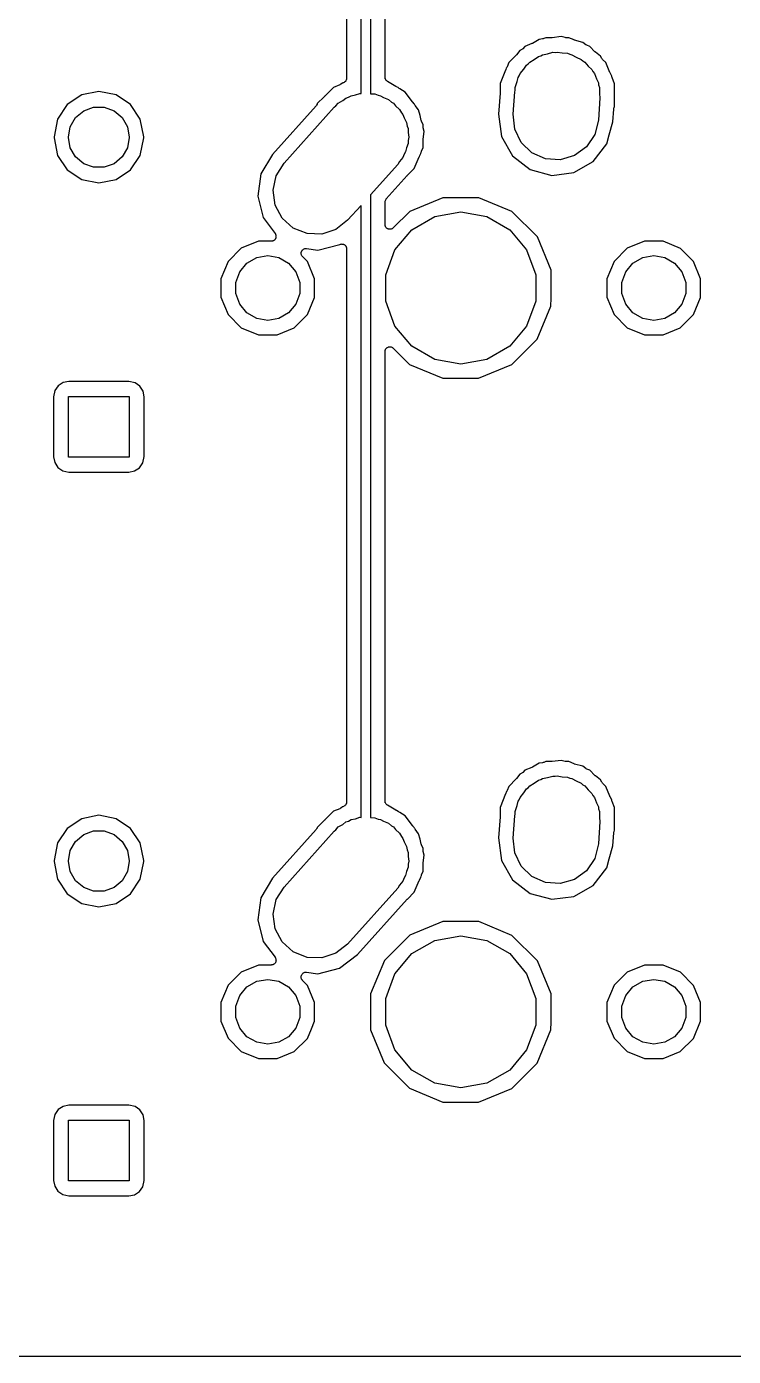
# Model space of a CAD drawing. Extents: x 29 to 257, y -104 to -29.
# Drawn here: x 160.02 to 178.62, y -104.32 to -69.32 of the extents above; entities that cross this region are included whole.
import ezdxf

# ---------------------------------------------------------------- set-up
doc = ezdxf.new("R2010")
doc.units = 0
doc.header["$MEASUREMENT"] = 0
doc.layers.add('BLACK', color=7, linetype='CONTINUOUS')

msp = doc.modelspace()

# ---------------------------------------------------------------- linework, layer by layer
at = {"layer": 'Black'}
for p, q in [((169.075, -54.6952), (169.075, -71.0895)), ((168.825, -71.0812), (168.825, -54.9739)), ((168.444, -56.1166), (168.444, -70.6794)), ((169.456, -70.655), (169.456, -60.0012)), ((173.603, -69.6457), (173.514, -69.657)), ((173.619, -69.6407), (173.603, -69.6457)), ((173.635, -69.6371), (173.619, -69.6407)), ((173.692, -69.6137), (173.635, -69.6371)), ((173.843, -69.6139), (173.692, -69.6137)), ((173.851, -69.6125), (173.843, -69.6139)), ((173.859, -69.6128), (173.851, -69.6125)), ((174.096, -69.5825), (173.859, -69.6128)), ((174.197, -69.6098), (174.096, -69.5825)), ((174.213, -69.6113), (174.197, -69.6098)), ((174.23, -69.6142), (174.213, -69.6113)), ((174.291, -69.6143), (174.23, -69.6142)), ((174.43, -69.6722), (174.291, -69.6143)), ((173.005, -69.9486), (172.92, -70.0585)), ((173.053, -69.9212), (173.005, -69.9486)), ((173.066, -69.9105), (173.053, -69.9212)), ((173.08, -69.9009), (173.066, -69.9105)), ((173.138, -69.8425), (173.08, -69.9009)), ((173.318, -69.7681), (173.138, -69.8425)), ((173.325, -69.7637), (173.318, -69.7681)), ((173.333, -69.7609), (173.325, -69.7637)), ((173.514, -69.657), (173.333, -69.7609)), ((173.731, -70.0364), (173.872, -69.9959)), ((173.872, -69.9959), (173.936, -70.0003)), ((173.936, -70.0003), (173.99, -69.9907)), ((173.99, -69.9907), (174.114, -70.0126)), ((174.438, -69.6739), (174.43, -69.6722)), ((174.446, -69.6774), (174.438, -69.6739)), ((174.662, -69.7362), (174.446, -69.6774)), ((174.739, -69.7955), (174.662, -69.7362)), ((174.754, -69.8033), (174.739, -69.7955)), ((174.768, -69.8123), (174.754, -69.8033)), ((174.844, -69.844), (174.768, -69.8123)), ((174.982, -69.982), (174.844, -69.844)), ((174.989, -69.9867), (174.982, -69.982)), ((174.994, -69.9927), (174.989, -69.9867)), ((175.126, -70.0949), (174.994, -69.9927)), ((172.714, -70.2658), (172.667, -70.3789)), ((172.909, -70.0707), (172.714, -70.2658)), ((172.914, -70.064), (172.909, -70.0707)), ((172.92, -70.0585), (172.914, -70.064)), ((173.11, -70.4391), (173.18, -70.3339)), ((173.18, -70.3339), (173.225, -70.3012)), ((173.225, -70.3012), (173.264, -70.2549)), ((173.264, -70.2549), (173.384, -70.1858)), ((173.384, -70.1858), (173.496, -70.1039)), ((173.496, -70.1039), (173.555, -70.0871)), ((173.555, -70.0871), (173.604, -70.0588)), ((173.604, -70.0588), (173.731, -70.0364)), ((174.114, -70.0126), (174.261, -70.0228)), ((174.261, -70.0228), (174.321, -70.049)), ((174.321, -70.049), (174.376, -70.0588)), ((174.376, -70.0588), (174.488, -70.1234)), ((174.488, -70.1234), (174.619, -70.1813)), ((174.619, -70.1813), (174.664, -70.2247)), ((174.664, -70.2247), (174.716, -70.2549)), ((174.716, -70.2549), (174.805, -70.3607)), ((175.161, -70.1548), (175.126, -70.0949)), ((175.171, -70.1677), (175.161, -70.1548)), ((175.181, -70.1814), (175.171, -70.1677)), ((175.267, -70.268), (175.181, -70.1814)), ((175.373, -70.5233), (175.267, -70.268)), ((168.441, -70.6964), (168.439, -70.7136)), ((168.444, -70.6794), (168.441, -70.6964)), ((169.46, -70.676), (169.456, -70.655)), ((169.463, -70.6971), (169.46, -70.676)), ((169.464, -70.6977), (169.463, -70.6971)), ((169.464, -70.6984), (169.464, -70.6977)), ((169.474, -70.717), (169.464, -70.6984)), ((172.631, -70.4661), (172.484, -70.8191)), ((172.633, -70.4581), (172.631, -70.4661)), ((172.636, -70.4507), (172.633, -70.4581)), ((172.646, -70.4128), (172.636, -70.4507)), ((172.65, -70.4078), (172.646, -70.4128)), ((172.658, -70.393), (172.65, -70.4078)), ((172.667, -70.3789), (172.658, -70.393)), ((172.935, -70.7656), (172.962, -70.658)), ((172.962, -70.658), (172.989, -70.6178)), ((172.989, -70.6178), (173.012, -70.5554)), ((173.012, -70.5554), (173.11, -70.4391)), ((174.805, -70.3607), (174.9, -70.4525)), ((174.9, -70.4525), (174.925, -70.5045)), ((174.925, -70.5045), (174.968, -70.5554)), ((174.968, -70.5554), (175.02, -70.698)), ((175.02, -70.698), (175.071, -70.8035)), ((175.377, -70.5302), (175.373, -70.5233)), ((175.38, -70.5379), (175.377, -70.5302)), ((175.418, -70.604), (175.38, -70.5379)), ((175.421, -70.6282), (175.418, -70.604)), ((175.426, -70.6442), (175.421, -70.6282)), ((175.43, -70.6605), (175.426, -70.6442)), ((175.496, -70.8218), (175.43, -70.6605)), ((161.925, -71.0271), (161.474, -71.1168)), ((162.376, -71.1168), (161.925, -71.0271)), ((168.098, -70.9225), (167.86, -71.1597)), ((168.264, -70.8541), (168.098, -70.9225)), ((168.277, -70.8455), (168.264, -70.8541)), ((168.291, -70.8383), (168.277, -70.8455)), ((168.335, -70.806), (168.291, -70.8383)), ((168.348, -70.8024), (168.335, -70.806)), ((168.364, -70.7953), (168.348, -70.8024)), ((168.38, -70.7894), (168.364, -70.7953)), ((168.384, -70.7862), (168.38, -70.7894)), ((168.389, -70.7842), (168.384, -70.7862)), ((168.401, -70.7721), (168.389, -70.7842)), ((168.414, -70.761), (168.401, -70.7721)), ((168.417, -70.7568), (168.414, -70.761)), ((168.42, -70.7534), (168.417, -70.7568)), ((168.428, -70.7378), (168.42, -70.7534)), ((168.436, -70.7228), (168.428, -70.7378)), ((168.437, -70.718), (168.436, -70.7228)), ((168.439, -70.7136), (168.437, -70.718)), ((169.485, -70.7355), (169.474, -70.717)), ((169.485, -70.736), (169.485, -70.7355)), ((169.486, -70.7366), (169.485, -70.736)), ((169.502, -70.7504), (169.486, -70.7366)), ((169.518, -70.7643), (169.502, -70.7504)), ((169.742, -70.8967), (169.518, -70.7643)), ((169.75, -70.8999), (169.742, -70.8967)), ((169.758, -70.9048), (169.75, -70.8999)), ((169.804, -70.924), (169.758, -70.9048)), ((169.817, -70.9364), (169.804, -70.924)), ((169.83, -70.9456), (169.817, -70.9364)), ((169.842, -70.9559), (169.83, -70.9456)), ((169.988, -71.0428), (169.842, -70.9559)), ((170.18, -71.299), (169.988, -71.0428)), ((172.484, -70.8191), (172.484, -71.0632)), ((172.827, -71.628), (172.868, -71.0372)), ((172.868, -71.0372), (172.878, -70.9976)), ((172.878, -70.9239), (172.935, -70.7656)), ((172.878, -70.9976), (172.878, -70.9239)), ((175.071, -70.8035), (175.077, -70.8546)), ((175.077, -70.8546), (175.102, -70.9239)), ((175.102, -70.9239), (175.102, -71.0924)), ((175.496, -71.4209), (175.496, -70.8218)), ((161.092, -71.3723), (160.836, -71.7546)), ((161.474, -71.1168), (161.092, -71.3723)), ((162.758, -71.3723), (162.376, -71.1168)), ((163.014, -71.7546), (162.758, -71.3723)), ((167.654, -71.3833), (167.643, -71.4015)), ((167.666, -71.3653), (167.654, -71.3833)), ((167.674, -71.3458), (167.666, -71.3653)), ((167.854, -71.1659), (167.674, -71.3458)), ((167.856, -71.163), (167.854, -71.1659)), ((167.859, -71.1608), (167.856, -71.163)), ((167.86, -71.1597), (167.859, -71.1604)), ((167.859, -71.1604), (167.859, -71.1608)), ((168.164, -71.4069), (168.224, -71.3349)), ((168.224, -71.3349), (168.343, -71.2662)), ((168.343, -71.2662), (168.425, -71.2016)), ((168.425, -71.2016), (168.493, -71.1794)), ((168.493, -71.1794), (168.564, -71.1388)), ((168.564, -71.1388), (168.681, -71.1182)), ((168.681, -71.1182), (168.797, -71.0802)), ((168.797, -71.0802), (168.825, -71.0812)), ((169.075, -71.0895), (169.187, -71.0932)), ((169.187, -71.0932), (169.273, -71.1277)), ((169.273, -71.1277), (169.336, -71.1388)), ((169.336, -71.1388), (169.417, -71.1857)), ((169.417, -71.1857), (169.55, -71.2389)), ((169.55, -71.2389), (169.622, -71.3041)), ((169.622, -71.3041), (169.676, -71.3349)), ((169.676, -71.3349), (169.734, -71.4041)), ((170.187, -71.3051), (170.18, -71.299)), ((170.192, -71.3125), (170.187, -71.3051)), ((170.227, -71.348), (170.192, -71.3125)), ((170.234, -71.3642), (170.227, -71.348)), ((170.243, -71.3776), (170.234, -71.3642)), ((170.25, -71.3919), (170.243, -71.3776)), ((170.34, -71.5122), (170.25, -71.3919)), ((172.484, -71.0718), (172.446, -71.6215)), ((172.484, -71.0632), (172.483, -71.0674)), ((172.483, -71.0674), (172.484, -71.0718)), ((175.113, -71.192), (175.072, -71.7828)), ((175.102, -71.0924), (175.113, -71.192)), ((161.173, -71.9546), (161.312, -71.714)), ((161.312, -71.714), (161.525, -71.5354)), ((161.525, -71.5354), (161.786, -71.4403)), ((161.786, -71.4403), (162.064, -71.4403)), ((162.064, -71.4403), (162.325, -71.5354)), ((162.325, -71.5354), (162.538, -71.714)), ((162.538, -71.714), (162.677, -71.9546)), ((167.643, -71.4015), (166.493, -72.683)), ((166.797, -72.9147), (168.118, -71.4427)), ((168.118, -71.4427), (168.164, -71.4069)), ((169.734, -71.4041), (169.841, -71.4999)), ((169.841, -71.4999), (169.887, -71.5863)), ((169.887, -71.5863), (169.928, -71.6354)), ((169.928, -71.6354), (169.96, -71.7234)), ((169.96, -71.7234), (170.025, -71.8445)), ((170.377, -71.6567), (170.34, -71.5122)), ((170.411, -71.7882), (170.377, -71.6567)), ((172.446, -71.6215), (172.522, -72.216)), ((172.869, -72.0165), (172.827, -71.628)), ((175.451, -71.8287), (175.474, -71.4905)), ((175.474, -71.4905), (175.479, -71.4705)), ((175.479, -71.4705), (175.483, -71.4505)), ((175.483, -71.4505), (175.496, -71.4209)), ((160.836, -71.7546), (160.744, -72.2181)), ((161.125, -72.2282), (161.173, -71.9546)), ((162.677, -71.9546), (162.725, -72.2282)), ((163.106, -72.2181), (163.014, -71.7546)), ((170.025, -71.8445), (170.038, -71.9373)), ((170.038, -71.9373), (170.062, -72.0039)), ((170.062, -72.0039), (170.062, -72.1076)), ((170.414, -71.7964), (170.411, -71.7882)), ((170.416, -71.8052), (170.414, -71.7964)), ((170.456, -71.9018), (170.416, -71.8052)), ((170.456, -71.95), (170.456, -71.9018)), ((170.459, -71.9657), (170.456, -71.95)), ((170.457, -72.2783), (170.486, -72.0806)), ((170.46, -71.9816), (170.459, -71.9657)), ((170.486, -72.0806), (170.46, -71.9816)), ((173.04, -72.3675), (172.869, -72.0165)), ((175.072, -71.7828), (174.978, -72.162)), ((175.357, -72.1723), (175.451, -71.8287)), ((160.744, -72.2181), (160.744, -72.2444)), ((160.744, -72.2444), (160.836, -72.7079)), ((161.125, -72.2343), (161.125, -72.2282)), ((161.173, -72.5079), (161.125, -72.2343)), ((162.725, -72.2343), (162.677, -72.5079)), ((162.725, -72.2282), (162.725, -72.2343)), ((163.014, -72.7079), (163.106, -72.2444)), ((163.106, -72.2444), (163.106, -72.2181)), ((170.062, -72.3961), (170.021, -72.5078)), ((170.062, -72.1076), (170.08, -72.2313)), ((170.08, -72.2313), (170.062, -72.3149)), ((170.062, -72.3149), (170.062, -72.3961)), ((170.456, -72.2962), (170.457, -72.2873)), ((170.456, -72.5009), (170.456, -72.2962)), ((170.457, -72.2873), (170.457, -72.2783)), ((172.522, -72.216), (172.814, -72.7251)), ((173.321, -72.6387), (173.04, -72.3675)), ((174.978, -72.162), (174.76, -72.4861)), ((174.935, -72.8714), (175.294, -72.4072)), ((175.294, -72.4072), (175.357, -72.1723)), ((160.836, -72.7079), (161.092, -73.0902)), ((161.312, -72.7485), (161.173, -72.5079)), ((161.525, -72.9271), (161.312, -72.7485)), ((162.538, -72.7485), (162.325, -72.9271)), ((162.677, -72.5079), (162.538, -72.7485)), ((162.758, -73.0902), (163.014, -72.7079)), ((166.493, -72.683), (166.188, -73.1987)), ((169.928, -72.7646), (169.84, -72.87)), ((169.96, -72.6764), (169.928, -72.7646)), ((169.999, -72.6136), (169.96, -72.6764)), ((170.021, -72.5078), (169.999, -72.6136)), ((170.226, -73.0542), (170.355, -72.7441)), ((170.355, -72.7441), (170.36, -72.7365)), ((170.36, -72.7365), (170.363, -72.7281)), ((170.363, -72.7281), (170.402, -72.6613)), ((170.402, -72.6613), (170.407, -72.6286)), ((170.407, -72.6286), (170.412, -72.6134)), ((170.412, -72.6134), (170.415, -72.5979)), ((170.415, -72.5979), (170.456, -72.5009)), ((172.814, -72.7251), (173.278, -73.0838)), ((173.679, -72.7972), (173.321, -72.6387)), ((174.068, -72.8241), (173.679, -72.7972)), ((174.444, -72.7161), (174.068, -72.8241)), ((174.76, -72.4861), (174.444, -72.7161)), ((161.092, -73.0902), (161.474, -73.3457)), ((161.786, -73.0222), (161.525, -72.9271)), ((162.064, -73.0222), (161.786, -73.0222)), ((162.325, -72.9271), (162.064, -73.0222)), ((162.376, -73.3457), (162.758, -73.0902)), ((166.591, -73.2464), (166.797, -72.9147)), ((169.793, -72.9453), (169.075, -73.7452)), ((169.84, -72.87), (169.793, -72.9453)), ((170.046, -73.2341), (170.226, -73.0542)), ((173.278, -73.0838), (173.844, -73.2375)), ((174.426, -73.163), (174.935, -72.8714)), ((161.474, -73.3457), (161.925, -73.4354)), ((161.925, -73.4354), (162.376, -73.3457)), ((166.188, -73.1987), (166.104, -73.7794)), ((166.51, -73.6287), (166.591, -73.2464)), ((169.488, -73.8549), (170.041, -73.2392)), ((170.041, -73.2392), (170.044, -73.237)), ((170.044, -73.237), (170.046, -73.2341)), ((173.844, -73.2375), (174.426, -73.163)), ((166.104, -73.7794), (166.25, -74.3478)), ((166.565, -74.0155), (166.51, -73.6287)), ((169.075, -73.7452), (169.075, -89.659)), ((170.98, -73.8247), (170.106, -74.1855)), ((171.924, -73.8255), (170.98, -73.8247)), ((172.797, -74.1878), (171.924, -73.8255)), ((166.749, -74.3601), (166.565, -74.0155)), ((168.825, -74.0239), (168.472, -74.4173)), ((168.825, -89.659), (168.825, -74.0239)), ((169.456, -73.9355), (169.46, -73.916)), ((169.456, -73.9376), (169.456, -73.9355)), ((169.456, -73.9397), (169.456, -73.9376)), ((169.456, -74.5286), (169.456, -73.9397)), ((169.46, -73.916), (169.464, -73.8963)), ((169.464, -73.8963), (169.465, -73.8944)), ((169.465, -73.8924), (169.476, -73.8754)), ((169.465, -73.8944), (169.465, -73.8924)), ((169.476, -73.8754), (169.486, -73.8581)), ((169.486, -73.8581), (169.487, -73.8567)), ((169.487, -73.8567), (169.488, -73.8549)), ((170.106, -74.1855), (169.673, -74.6185)), ((170.765, -74.3192), (171.45, -74.1985)), ((171.45, -74.1985), (172.135, -74.3192)), ((173.465, -74.8565), (172.797, -74.1878)), ((166.25, -74.3478), (166.563, -74.765)), ((167.04, -74.6211), (166.749, -74.3601)), ((168.472, -74.4173), (168.165, -74.6584)), ((169.459, -74.5449), (169.456, -74.5286)), ((169.46, -74.5614), (169.459, -74.5449)), ((170.163, -74.6667), (170.765, -74.3192)), ((172.135, -74.3192), (172.737, -74.6667)), ((166.563, -74.765), (166.566, -74.7719)), ((166.566, -74.7719), (166.571, -74.7778)), ((166.571, -74.7778), (166.576, -74.7914)), ((166.574, -74.8976), (166.571, -74.9048)), ((166.578, -74.8911), (166.574, -74.8976)), ((166.576, -74.7914), (166.583, -74.8044)), ((166.581, -74.877), (166.578, -74.8911)), ((166.586, -74.8633), (166.581, -74.877)), ((166.583, -74.8044), (166.583, -74.812)), ((166.583, -74.812), (166.586, -74.8192)), ((166.586, -74.8192), (166.586, -74.8337)), ((166.586, -74.8337), (166.588, -74.8482)), ((166.588, -74.8482), (166.586, -74.8557)), ((166.586, -74.8557), (166.586, -74.8633)), ((167.403, -74.7668), (167.04, -74.6211)), ((167.793, -74.7798), (167.403, -74.7668)), ((168.165, -74.6584), (167.793, -74.7798)), ((169.463, -74.5665), (169.46, -74.5614)), ((169.464, -74.572), (169.463, -74.5665)), ((169.472, -74.5864), (169.464, -74.572)), ((169.479, -74.6014), (169.472, -74.5864)), ((169.483, -74.6054), (169.479, -74.6014)), ((169.486, -74.6102), (169.483, -74.6054)), ((169.498, -74.6209), (169.486, -74.6102)), ((169.51, -74.6326), (169.498, -74.6209)), ((169.515, -74.635), (169.51, -74.6326)), ((169.519, -74.6386), (169.515, -74.635)), ((169.535, -74.6442), (169.519, -74.6386)), ((169.55, -74.6513), (169.535, -74.6442)), ((169.556, -74.6517), (169.55, -74.6513)), ((169.561, -74.6537), (169.556, -74.6517)), ((169.577, -74.6537), (169.561, -74.6537)), ((169.594, -74.6551), (169.577, -74.6537)), ((169.599, -74.6537), (169.594, -74.6551)), ((169.605, -74.6537), (169.599, -74.6537)), ((169.621, -74.648), (169.605, -74.6537)), ((169.637, -74.6438), (169.621, -74.648)), ((169.641, -74.6405), (169.637, -74.6438)), ((169.647, -74.6386), (169.641, -74.6405)), ((169.659, -74.628), (169.647, -74.6386)), ((169.673, -74.6185), (169.659, -74.628)), ((169.717, -75.1992), (170.163, -74.6667)), ((172.737, -74.6667), (173.183, -75.1992)), ((173.825, -75.7297), (173.465, -74.8565)), ((165.673, -75.155), (165.326, -75.5013)), ((166.126, -74.9679), (165.673, -75.155)), ((166.461, -74.9682), (166.126, -74.9679)), ((166.468, -74.9668), (166.461, -74.9682)), ((166.476, -74.9673), (166.468, -74.9668)), ((166.49, -74.9631), (166.476, -74.9673)), ((166.504, -74.9606), (166.49, -74.9631)), ((166.511, -74.9567), (166.504, -74.9606)), ((166.518, -74.9545), (166.511, -74.9567)), ((166.53, -74.9458), (166.518, -74.9545)), ((166.543, -74.9385), (166.53, -74.9458)), ((166.547, -74.9327), (166.543, -74.9385)), ((166.554, -74.928), (166.547, -74.9327)), ((166.562, -74.9159), (166.554, -74.928)), ((166.571, -74.9048), (166.562, -74.9159)), ((167.252, -75.25), (167.254, -75.2469)), ((167.254, -75.2434), (167.263, -75.227)), ((167.254, -75.2469), (167.254, -75.2434)), ((167.263, -75.227), (167.271, -75.21)), ((167.271, -75.21), (167.273, -75.2076)), ((167.273, -75.2076), (167.275, -75.2045)), ((167.275, -75.2045), (167.289, -75.1921)), ((167.289, -75.1921), (167.302, -75.1789)), ((167.302, -75.1789), (167.305, -75.1774)), ((167.305, -75.1774), (167.308, -75.1751)), ((167.308, -75.1751), (167.325, -75.1681)), ((167.325, -75.1681), (167.342, -75.1603)), ((167.342, -75.1603), (167.345, -75.16)), ((167.345, -75.16), (167.349, -75.1587)), ((167.349, -75.1587), (167.367, -75.1581)), ((167.367, -75.1581), (167.386, -75.1565)), ((167.386, -75.1565), (167.389, -75.1574)), ((167.389, -75.1574), (167.393, -75.1573)), ((167.393, -75.1573), (167.687, -75.1994)), ((167.687, -75.1994), (168.27, -75.0504)), ((168.27, -75.0504), (168.28, -75.0451)), ((168.28, -75.0451), (168.288, -75.0441)), ((168.288, -75.0441), (168.295, -75.0415)), ((168.295, -75.0415), (168.31, -75.0415)), ((168.31, -75.0415), (168.324, -75.0398)), ((168.324, -75.0398), (168.331, -75.0415)), ((168.331, -75.0415), (168.339, -75.0415)), ((168.339, -75.0415), (168.353, -75.0465)), ((168.353, -75.0465), (168.367, -75.0498)), ((168.367, -75.0498), (168.373, -75.054)), ((168.373, -75.054), (168.38, -75.0566)), ((168.38, -75.0566), (168.392, -75.066)), ((168.392, -75.066), (168.404, -75.074)), ((168.404, -75.074), (168.408, -75.0801)), ((168.408, -75.0801), (168.414, -75.085)), ((168.414, -75.085), (168.422, -75.0976)), ((168.422, -75.0976), (168.43, -75.1092)), ((168.43, -75.1092), (168.433, -75.1166)), ((168.433, -75.1166), (168.436, -75.1232)), ((168.436, -75.1232), (168.439, -75.1375)), ((168.439, -75.1375), (168.443, -75.1515)), ((168.443, -75.1515), (168.443, -75.1591)), ((168.443, -75.1591), (168.444, -75.1666)), ((168.444, -75.1666), (168.444, -89.7294)), ((169.479, -75.8524), (169.717, -75.1992)), ((173.183, -75.1992), (173.421, -75.8524)), ((175.833, -75.155), (175.486, -75.5013)), ((176.286, -74.9679), (175.833, -75.155)), ((176.776, -74.9683), (176.286, -74.9679)), ((177.229, -75.1563), (176.776, -74.9683)), ((177.575, -75.5031), (177.229, -75.1563)), ((165.326, -75.5013), (165.138, -75.9539)), ((165.63, -75.7729), (165.821, -75.5457)), ((165.821, -75.5457), (166.078, -75.3974)), ((166.078, -75.3974), (166.37, -75.3458)), ((166.37, -75.3458), (166.662, -75.3974)), ((166.662, -75.3974), (166.919, -75.5457)), ((166.919, -75.5457), (167.11, -75.7729)), ((167.248, -75.2871), (167.25, -75.2686)), ((167.248, -75.2905), (167.248, -75.2871)), ((167.248, -75.2939), (167.248, -75.2905)), ((167.253, -75.312), (167.248, -75.2939)), ((167.25, -75.2686), (167.252, -75.25)), ((167.257, -75.3302), (167.253, -75.312)), ((167.259, -75.3332), (167.257, -75.3302)), ((167.26, -75.3365), (167.259, -75.3332)), ((167.27, -75.3519), (167.26, -75.3365)), ((167.28, -75.3677), (167.27, -75.3519)), ((167.283, -75.3699), (167.28, -75.3677)), ((167.285, -75.3727), (167.283, -75.3699)), ((167.415, -75.5031), (167.285, -75.3727)), ((167.602, -75.956), (167.415, -75.5031)), ((175.486, -75.5013), (175.298, -75.9539)), ((175.79, -75.7729), (175.981, -75.5457)), ((175.981, -75.5457), (176.238, -75.3974)), ((176.238, -75.3974), (176.53, -75.3458)), ((176.53, -75.3458), (176.822, -75.3974)), ((176.822, -75.3974), (177.079, -75.5457)), ((177.079, -75.5457), (177.27, -75.7729)), ((177.762, -75.956), (177.575, -75.5031)), ((165.529, -76.0517), (165.63, -75.7729)), ((167.11, -75.7729), (167.211, -76.0517)), ((169.479, -76.5476), (169.479, -75.8524)), ((173.421, -75.8524), (173.421, -76.5476)), ((173.825, -76.469), (173.825, -75.7297)), ((175.689, -76.0517), (175.79, -75.7729)), ((177.27, -75.7729), (177.371, -76.0517)), ((165.138, -75.9539), (165.138, -76.444)), ((165.529, -76.3483), (165.529, -76.0517)), ((167.211, -76.0517), (167.211, -76.3483)), ((167.602, -76.4461), (167.602, -75.956)), ((175.298, -75.9539), (175.298, -76.444)), ((175.689, -76.3483), (175.689, -76.0517)), ((177.371, -76.0517), (177.371, -76.3483)), ((177.762, -76.4461), (177.762, -75.956)), ((165.138, -76.444), (165.325, -76.8969)), ((165.63, -76.6271), (165.529, -76.3483)), ((165.821, -76.8543), (165.63, -76.6271)), ((167.11, -76.6271), (166.919, -76.8543)), ((167.211, -76.3483), (167.11, -76.6271)), ((167.414, -76.8987), (167.602, -76.4461)), ((169.717, -77.2008), (169.479, -76.5476)), ((173.421, -76.5476), (173.183, -77.2008)), ((173.824, -76.6745), (173.825, -76.469)), ((175.298, -76.444), (175.485, -76.8969)), ((175.79, -76.6271), (175.689, -76.3483)), ((175.981, -76.8543), (175.79, -76.6271)), ((177.27, -76.6271), (177.079, -76.8543)), ((177.371, -76.3483), (177.27, -76.6271)), ((177.574, -76.8987), (177.762, -76.4461)), ((165.325, -76.8969), (165.671, -77.2437)), ((166.078, -77.0026), (165.821, -76.8543)), ((166.919, -76.8543), (166.662, -77.0026)), ((167.067, -77.245), (167.414, -76.8987)), ((173.462, -77.547), (173.824, -76.6745)), ((175.485, -76.8969), (175.831, -77.2437)), ((176.238, -77.0026), (175.981, -76.8543)), ((177.079, -76.8543), (176.822, -77.0026)), ((177.227, -77.245), (177.574, -76.8987)), ((165.671, -77.2437), (166.124, -77.4317)), ((166.37, -77.0541), (166.078, -77.0026)), ((166.662, -77.0026), (166.37, -77.0541)), ((166.614, -77.4321), (167.067, -77.245)), ((170.163, -77.7332), (169.717, -77.2008)), ((173.183, -77.2008), (172.737, -77.7332)), ((175.831, -77.2437), (176.284, -77.4317)), ((176.53, -77.0541), (176.238, -77.0026)), ((176.822, -77.0026), (176.53, -77.0541)), ((176.774, -77.4321), (177.227, -77.245)), ((166.124, -77.4317), (166.614, -77.4321)), ((172.794, -78.2145), (173.462, -77.547)), ((176.284, -77.4317), (176.774, -77.4321)), ((169.456, -77.8711), (169.459, -77.8547)), ((169.456, -79.0512), (169.456, -77.8711)), ((169.459, -77.8547), (169.46, -77.8381)), ((169.46, -77.8381), (169.463, -77.8331)), ((169.463, -77.8331), (169.464, -77.8276)), ((169.464, -77.8276), (169.472, -77.8132)), ((169.472, -77.8132), (169.479, -77.7981)), ((169.479, -77.7981), (169.483, -77.7942)), ((169.483, -77.7942), (169.486, -77.7894)), ((169.486, -77.7894), (169.498, -77.7787)), ((169.498, -77.7787), (169.51, -77.767)), ((169.51, -77.767), (169.515, -77.7646)), ((169.515, -77.7646), (169.519, -77.7611)), ((169.519, -77.7611), (169.535, -77.7554)), ((169.535, -77.7554), (169.55, -77.7484)), ((169.55, -77.7484), (169.556, -77.7479)), ((169.556, -77.7479), (169.561, -77.746)), ((169.561, -77.746), (169.578, -77.746)), ((169.578, -77.746), (169.594, -77.7445)), ((169.594, -77.7445), (169.6, -77.746)), ((169.6, -77.746), (169.605, -77.746)), ((169.605, -77.746), (169.621, -77.7517)), ((169.621, -77.7517), (169.637, -77.756)), ((169.637, -77.756), (169.641, -77.7592)), ((169.641, -77.7592), (169.647, -77.7611)), ((169.647, -77.7611), (169.659, -77.7718)), ((169.659, -77.7718), (169.673, -77.7813)), ((169.673, -77.7813), (170.103, -78.2122)), ((170.765, -78.0808), (170.163, -77.7332)), ((172.737, -77.7332), (172.135, -78.0808)), ((170.103, -78.2122), (170.976, -78.5745)), ((171.45, -78.2015), (170.765, -78.0808)), ((172.135, -78.0808), (171.45, -78.2015)), ((171.92, -78.5753), (172.794, -78.2145)), ((160.985, -78.6889), (160.854, -78.7729)), ((161.137, -78.6603), (160.985, -78.6889)), ((162.712, -78.6603), (161.137, -78.6603)), ((162.876, -78.6935), (162.712, -78.6603)), ((163.003, -78.7804), (162.876, -78.6935)), ((170.976, -78.5745), (171.92, -78.5753)), ((160.767, -78.9002), (160.734, -79.064)), ((160.734, -79.064), (160.734, -80.6394)), ((160.854, -78.7729), (160.767, -78.9002)), ((161.125, -80.6512), (161.125, -79.0512)), ((161.125, -79.0512), (162.725, -79.0512)), ((162.725, -79.0512), (162.725, -80.6512)), ((163.087, -78.9109), (163.003, -78.7804)), ((163.116, -79.0631), (163.087, -78.9109)), ((163.116, -80.6385), (163.116, -79.0631)), ((169.456, -89.705), (169.456, -79.0512)), ((160.734, -80.6394), (160.763, -80.7916)), ((160.763, -80.7916), (160.847, -80.9221)), ((162.725, -80.6512), (161.125, -80.6512)), ((162.996, -80.9296), (163.083, -80.8023)), ((163.083, -80.8023), (163.116, -80.6385)), ((160.847, -80.9221), (160.974, -81.009)), ((160.974, -81.009), (161.138, -81.0422)), ((161.138, -81.0422), (162.713, -81.0422)), ((162.713, -81.0422), (162.865, -81.0136)), ((162.865, -81.0136), (162.996, -80.9296)), ((173.138, -88.8925), (173.08, -88.9509)), ((173.318, -88.8181), (173.138, -88.8925)), ((173.325, -88.8137), (173.318, -88.8181)), ((173.333, -88.8109), (173.325, -88.8137)), ((173.514, -88.707), (173.333, -88.8109)), ((173.603, -88.6957), (173.514, -88.707)), ((173.619, -88.6907), (173.603, -88.6957)), ((173.635, -88.6871), (173.619, -88.6907)), ((173.692, -88.6637), (173.635, -88.6871)), ((173.843, -88.6639), (173.692, -88.6637)), ((173.851, -88.6625), (173.843, -88.6639)), ((173.859, -88.6628), (173.851, -88.6625)), ((174.096, -88.6325), (173.859, -88.6628)), ((174.197, -88.6598), (174.096, -88.6325)), ((174.213, -88.6613), (174.197, -88.6598)), ((174.23, -88.6642), (174.213, -88.6613)), ((174.291, -88.6643), (174.23, -88.6642)), ((174.43, -88.7222), (174.291, -88.6643)), ((174.438, -88.7239), (174.43, -88.7222)), ((174.446, -88.7274), (174.438, -88.7239)), ((174.662, -88.7862), (174.446, -88.7274)), ((174.739, -88.8455), (174.662, -88.7862)), ((174.754, -88.8533), (174.739, -88.8455)), ((174.768, -88.8623), (174.754, -88.8533)), ((174.844, -88.894), (174.768, -88.8623)), ((174.982, -89.032), (174.844, -88.894)), ((172.909, -89.1207), (172.714, -89.3158)), ((172.914, -89.114), (172.909, -89.1207)), ((172.92, -89.1085), (172.914, -89.114)), ((173.005, -88.9986), (172.92, -89.1085)), ((173.053, -88.9712), (173.005, -88.9986)), ((173.066, -88.9605), (173.053, -88.9712)), ((173.08, -88.9509), (173.066, -88.9605)), ((173.264, -89.3049), (173.384, -89.2358)), ((173.384, -89.2358), (173.496, -89.1539)), ((173.496, -89.1539), (173.555, -89.1371)), ((173.555, -89.1371), (173.604, -89.1088)), ((173.604, -89.1088), (173.731, -89.0864)), ((173.731, -89.0864), (173.872, -89.0459)), ((173.872, -89.0459), (173.936, -89.0503)), ((173.936, -89.0503), (173.99, -89.0407)), ((173.99, -89.0407), (174.114, -89.0626)), ((174.114, -89.0626), (174.261, -89.0728)), ((174.261, -89.0728), (174.321, -89.099)), ((174.321, -89.099), (174.376, -89.1088)), ((174.376, -89.1088), (174.488, -89.1734)), ((174.488, -89.1734), (174.619, -89.2313)), ((174.619, -89.2313), (174.664, -89.2747)), ((174.989, -89.0367), (174.982, -89.032)), ((174.994, -89.0427), (174.989, -89.0367)), ((175.126, -89.1449), (174.994, -89.0427)), ((175.161, -89.2048), (175.126, -89.1449)), ((175.171, -89.2177), (175.161, -89.2048)), ((175.181, -89.2314), (175.171, -89.2177)), ((175.267, -89.318), (175.181, -89.2314)), ((172.631, -89.5161), (172.484, -89.8691)), ((172.633, -89.5081), (172.631, -89.5161)), ((172.636, -89.5007), (172.633, -89.5081)), ((172.646, -89.4628), (172.636, -89.5007)), ((172.65, -89.4578), (172.646, -89.4628)), ((172.658, -89.443), (172.65, -89.4578)), ((172.667, -89.4289), (172.658, -89.443)), ((172.714, -89.3158), (172.667, -89.4289)), ((173.012, -89.6054), (173.11, -89.4891)), ((173.11, -89.4891), (173.18, -89.3839)), ((173.18, -89.3839), (173.225, -89.3512)), ((173.225, -89.3512), (173.264, -89.3049)), ((174.664, -89.2747), (174.716, -89.3049)), ((174.716, -89.3049), (174.805, -89.4107)), ((174.805, -89.4107), (174.9, -89.5025)), ((174.9, -89.5025), (174.925, -89.5545)), ((174.925, -89.5545), (174.968, -89.6054)), ((175.373, -89.5733), (175.267, -89.318)), ((175.377, -89.5802), (175.373, -89.5733)), ((175.38, -89.5879), (175.377, -89.5802)), ((175.418, -89.654), (175.38, -89.5879)), ((168.264, -89.9041), (168.098, -89.9725)), ((168.277, -89.8955), (168.264, -89.9041)), ((168.291, -89.8883), (168.277, -89.8955)), ((168.335, -89.856), (168.291, -89.8883)), ((168.348, -89.8524), (168.335, -89.856)), ((168.364, -89.8453), (168.348, -89.8524)), ((168.38, -89.8394), (168.364, -89.8453)), ((168.384, -89.8362), (168.38, -89.8394)), ((168.389, -89.8342), (168.384, -89.8362)), ((168.401, -89.8221), (168.389, -89.8342)), ((168.414, -89.811), (168.401, -89.8221)), ((168.417, -89.8068), (168.414, -89.811)), ((168.42, -89.8034), (168.417, -89.8068)), ((168.428, -89.7878), (168.42, -89.8034)), ((168.436, -89.7728), (168.428, -89.7878)), ((168.437, -89.768), (168.436, -89.7728)), ((168.439, -89.7636), (168.437, -89.768)), ((168.441, -89.7464), (168.439, -89.7636)), ((168.444, -89.7294), (168.441, -89.7464)), ((168.825, -90.1312), (168.825, -89.659)), ((169.075, -89.659), (169.075, -90.1395)), ((169.46, -89.726), (169.456, -89.705)), ((169.463, -89.7471), (169.46, -89.726)), ((169.464, -89.7477), (169.463, -89.7471)), ((169.464, -89.7484), (169.464, -89.7477)), ((169.474, -89.767), (169.464, -89.7484)), ((169.485, -89.7855), (169.474, -89.767)), ((169.485, -89.786), (169.485, -89.7855)), ((169.486, -89.7866), (169.485, -89.786)), ((169.502, -89.8004), (169.486, -89.7866)), ((169.518, -89.8143), (169.502, -89.8004)), ((169.742, -89.9467), (169.518, -89.8143)), ((169.75, -89.9499), (169.742, -89.9467)), ((172.484, -89.8691), (172.484, -90.1132)), ((172.878, -89.9739), (172.935, -89.8156)), ((172.935, -89.8156), (172.962, -89.708)), ((172.962, -89.708), (172.989, -89.6678)), ((172.989, -89.6678), (173.012, -89.6054)), ((174.968, -89.6054), (175.02, -89.748)), ((175.02, -89.748), (175.071, -89.8535)), ((175.071, -89.8535), (175.077, -89.9046)), ((175.077, -89.9046), (175.102, -89.9739)), ((175.421, -89.6782), (175.418, -89.654)), ((175.426, -89.6942), (175.421, -89.6782)), ((175.43, -89.7105), (175.426, -89.6942)), ((175.496, -89.8718), (175.43, -89.7105)), ((175.496, -90.4709), (175.496, -89.8718)), ((161.474, -90.1668), (161.092, -90.4223)), ((161.925, -90.0771), (161.474, -90.1668)), ((162.376, -90.1668), (161.925, -90.0771)), ((162.758, -90.4223), (162.376, -90.1668)), ((167.854, -90.2159), (167.674, -90.3958)), ((167.856, -90.213), (167.854, -90.2159)), ((167.859, -90.2108), (167.856, -90.213)), ((167.86, -90.2097), (167.859, -90.2104)), ((167.859, -90.2104), (167.859, -90.2108)), ((168.098, -89.9725), (167.86, -90.2097)), ((168.343, -90.3162), (168.425, -90.2516)), ((168.425, -90.2516), (168.493, -90.2294)), ((168.493, -90.2294), (168.564, -90.1888)), ((168.564, -90.1888), (168.681, -90.1682)), ((168.681, -90.1682), (168.797, -90.1302)), ((168.797, -90.1302), (168.825, -90.1312)), ((169.075, -90.1395), (169.187, -90.1432)), ((169.187, -90.1432), (169.273, -90.1777)), ((169.273, -90.1777), (169.336, -90.1888)), ((169.336, -90.1888), (169.417, -90.2357)), ((169.417, -90.2357), (169.55, -90.2889)), ((169.55, -90.2889), (169.622, -90.3541)), ((169.758, -89.9548), (169.75, -89.9499)), ((169.804, -89.974), (169.758, -89.9548)), ((169.817, -89.9864), (169.804, -89.974)), ((169.83, -89.9956), (169.817, -89.9864)), ((169.842, -90.0059), (169.83, -89.9956)), ((169.988, -90.0928), (169.842, -90.0059)), ((170.18, -90.349), (169.988, -90.0928)), ((172.484, -90.1218), (172.446, -90.6715)), ((172.484, -90.1132), (172.483, -90.1174)), ((172.483, -90.1174), (172.484, -90.1218)), ((172.827, -90.678), (172.868, -90.0872)), ((172.868, -90.0872), (172.878, -90.0476)), ((172.878, -90.0476), (172.878, -89.9739)), ((175.113, -90.242), (175.072, -90.8328)), ((175.102, -89.9739), (175.102, -90.1424)), ((175.102, -90.1424), (175.113, -90.242)), ((161.092, -90.4223), (160.836, -90.8046)), ((161.312, -90.764), (161.525, -90.5854)), ((161.525, -90.5854), (161.786, -90.4903)), ((161.786, -90.4903), (162.064, -90.4903)), ((162.064, -90.4903), (162.325, -90.5854)), ((162.325, -90.5854), (162.538, -90.764)), ((163.014, -90.8046), (162.758, -90.4223)), ((167.643, -90.4515), (166.493, -91.733)), ((166.797, -91.9647), (168.118, -90.4927)), ((167.654, -90.4333), (167.643, -90.4515)), ((167.666, -90.4153), (167.654, -90.4333)), ((167.674, -90.3958), (167.666, -90.4153)), ((168.118, -90.4927), (168.164, -90.4569)), ((168.164, -90.4569), (168.224, -90.3849)), ((168.224, -90.3849), (168.343, -90.3162)), ((169.622, -90.3541), (169.676, -90.3849)), ((169.676, -90.3849), (169.734, -90.4541)), ((169.734, -90.4541), (169.841, -90.5499)), ((169.841, -90.5499), (169.887, -90.6363)), ((169.887, -90.6363), (169.928, -90.6854)), ((170.187, -90.3551), (170.18, -90.349)), ((170.192, -90.3625), (170.187, -90.3551)), ((170.227, -90.398), (170.192, -90.3625)), ((170.234, -90.4142), (170.227, -90.398)), ((170.243, -90.4276), (170.234, -90.4142)), ((170.25, -90.4419), (170.243, -90.4276)), ((170.34, -90.5622), (170.25, -90.4419)), ((170.377, -90.7067), (170.34, -90.5622)), ((175.451, -90.8787), (175.474, -90.5405)), ((175.474, -90.5405), (175.479, -90.5205)), ((175.479, -90.5205), (175.483, -90.5005)), ((175.483, -90.5005), (175.496, -90.4709)), ((160.836, -90.8046), (160.744, -91.2681)), ((161.173, -91.0046), (161.312, -90.764)), ((162.538, -90.764), (162.677, -91.0046)), ((163.106, -91.2681), (163.014, -90.8046)), ((169.928, -90.6854), (169.96, -90.7734)), ((169.96, -90.7734), (170.025, -90.8945)), ((170.025, -90.8945), (170.038, -90.9873)), ((170.038, -90.9873), (170.062, -91.0539)), ((170.411, -90.8382), (170.377, -90.7067)), ((170.377, -90.7067), (170.377, -90.7067)), ((170.414, -90.8464), (170.411, -90.8382)), ((170.416, -90.8552), (170.414, -90.8464)), ((170.456, -90.9518), (170.416, -90.8552)), ((170.456, -91), (170.456, -90.9518)), ((172.446, -90.6715), (172.522, -91.266)), ((172.869, -91.0665), (172.827, -90.678)), ((175.072, -90.8328), (174.978, -91.212)), ((175.357, -91.2223), (175.451, -90.8787)), ((160.744, -91.2681), (160.744, -91.2944)), ((160.744, -91.2944), (160.836, -91.7579)), ((161.125, -91.2782), (161.173, -91.0046)), ((161.125, -91.2843), (161.125, -91.2782)), ((161.173, -91.5579), (161.125, -91.2843)), ((162.677, -91.0046), (162.725, -91.2782)), ((162.725, -91.2843), (162.677, -91.5579)), ((162.725, -91.2782), (162.725, -91.2843)), ((163.014, -91.7579), (163.106, -91.2944)), ((163.106, -91.2944), (163.106, -91.2681)), ((170.062, -91.0539), (170.062, -91.1576)), ((170.062, -91.1576), (170.08, -91.2813)), ((170.08, -91.2813), (170.062, -91.3649)), ((170.459, -91.0157), (170.456, -91)), ((170.456, -91.3462), (170.457, -91.3373)), ((170.456, -91.5509), (170.456, -91.3462)), ((170.457, -91.3283), (170.486, -91.1306)), ((170.457, -91.3373), (170.457, -91.3283)), ((170.46, -91.0316), (170.459, -91.0157)), ((170.486, -91.1306), (170.46, -91.0316)), ((172.522, -91.266), (172.814, -91.7751)), ((173.04, -91.4175), (172.869, -91.0665)), ((174.978, -91.212), (174.76, -91.5361)), ((175.294, -91.4572), (175.357, -91.2223)), ((161.312, -91.7985), (161.173, -91.5579)), ((162.677, -91.5579), (162.538, -91.7985)), ((169.999, -91.6636), (169.96, -91.7264)), ((170.021, -91.5578), (169.999, -91.6636)), ((170.062, -91.4461), (170.021, -91.5578)), ((170.062, -91.3649), (170.062, -91.4461)), ((170.402, -91.7113), (170.407, -91.6786)), ((170.407, -91.6786), (170.412, -91.6634)), ((170.412, -91.6634), (170.415, -91.6479)), ((170.415, -91.6479), (170.456, -91.5509)), ((173.321, -91.6887), (173.04, -91.4175)), ((173.679, -91.8472), (173.321, -91.6887)), ((174.76, -91.5361), (174.444, -91.7661)), ((174.935, -91.9214), (175.294, -91.4572)), ((160.836, -91.7579), (161.092, -92.1402)), ((161.525, -91.9771), (161.312, -91.7985)), ((161.786, -92.0722), (161.525, -91.9771)), ((162.325, -91.9771), (162.064, -92.0722)), ((162.538, -91.7985), (162.325, -91.9771)), ((162.758, -92.1402), (163.014, -91.7579)), ((166.493, -91.733), (166.188, -92.2487)), ((166.591, -92.2964), (166.797, -91.9647)), ((169.793, -91.9953), (168.472, -93.4673)), ((169.84, -91.92), (169.793, -91.9953)), ((169.928, -91.8146), (169.84, -91.92)), ((169.96, -91.7264), (169.928, -91.8146)), ((170.226, -92.1042), (170.355, -91.7941)), ((170.355, -91.7941), (170.36, -91.7865)), ((170.36, -91.7865), (170.363, -91.7781)), ((170.363, -91.7781), (170.402, -91.7113)), ((172.814, -91.7751), (173.278, -92.1338)), ((174.068, -91.8741), (173.679, -91.8472)), ((174.444, -91.7661), (174.068, -91.8741)), ((174.426, -92.213), (174.935, -91.9214)), ((161.092, -92.1402), (161.474, -92.3957)), ((161.474, -92.3957), (161.925, -92.4854)), ((162.064, -92.0722), (161.786, -92.0722)), ((161.925, -92.4854), (162.376, -92.3957)), ((162.376, -92.3957), (162.758, -92.1402)), ((166.188, -92.2487), (166.104, -92.8294)), ((166.51, -92.6787), (166.591, -92.2964)), ((168.735, -93.7446), (170.041, -92.2892)), ((170.041, -92.2892), (170.044, -92.287)), ((170.044, -92.287), (170.046, -92.2841)), ((170.046, -92.2841), (170.226, -92.1042)), ((173.278, -92.1338), (173.844, -92.2875)), ((173.844, -92.2875), (174.426, -92.213)), ((166.565, -93.0655), (166.51, -92.6787)), ((166.104, -92.8294), (166.25, -93.3978)), ((166.749, -93.4101), (166.565, -93.0655)), ((170.98, -92.8747), (170.106, -93.2355)), ((171.924, -92.8755), (170.98, -92.8747)), ((172.797, -93.2378), (171.924, -92.8755)), ((166.25, -93.3978), (166.563, -93.815)), ((167.04, -93.6711), (166.749, -93.4101)), ((170.106, -93.2355), (169.438, -93.903)), ((170.163, -93.7167), (170.765, -93.3692)), ((170.765, -93.3692), (171.45, -93.2485)), ((171.45, -93.2485), (172.135, -93.3692)), ((172.135, -93.3692), (172.737, -93.7167)), ((173.465, -93.9065), (172.797, -93.2378)), ((167.403, -93.8168), (167.04, -93.6711)), ((168.165, -93.7084), (167.793, -93.8298)), ((168.472, -93.4673), (168.165, -93.7084)), ((168.255, -94.104), (168.735, -93.7446)), ((169.717, -94.2492), (170.163, -93.7167)), ((172.737, -93.7167), (173.183, -94.2492)), ((166.126, -94.0179), (165.673, -94.205)), ((166.461, -94.0182), (166.126, -94.0179)), ((166.468, -94.0168), (166.461, -94.0182)), ((166.476, -94.0173), (166.468, -94.0168)), ((166.49, -94.0131), (166.476, -94.0173)), ((166.504, -94.0106), (166.49, -94.0131)), ((166.511, -94.0067), (166.504, -94.0106)), ((166.518, -94.0045), (166.511, -94.0067)), ((166.53, -93.9958), (166.518, -94.0045)), ((166.543, -93.9885), (166.53, -93.9958)), ((166.547, -93.9827), (166.543, -93.9885)), ((166.554, -93.978), (166.547, -93.9827)), ((166.562, -93.9659), (166.554, -93.978)), ((166.571, -93.9548), (166.562, -93.9659)), ((166.563, -93.815), (166.566, -93.8219)), ((166.566, -93.8219), (166.571, -93.8278)), ((166.571, -93.8278), (166.576, -93.8414)), ((166.574, -93.9476), (166.571, -93.9548)), ((166.578, -93.9411), (166.574, -93.9476)), ((166.576, -93.8414), (166.583, -93.8544)), ((166.581, -93.927), (166.578, -93.9411)), ((166.586, -93.9133), (166.581, -93.927)), ((166.583, -93.8544), (166.583, -93.862)), ((166.583, -93.862), (166.586, -93.8692)), ((166.586, -93.8692), (166.586, -93.8837)), ((166.586, -93.8837), (166.588, -93.8982)), ((166.588, -93.8982), (166.586, -93.9057)), ((166.586, -93.9057), (166.586, -93.9133)), ((167.793, -93.8298), (167.403, -93.8168)), ((167.687, -94.2494), (168.255, -94.104)), ((169.438, -93.903), (169.076, -94.7755)), ((173.825, -94.7797), (173.465, -93.9065)), ((176.286, -94.0179), (175.833, -94.205)), ((176.776, -94.0183), (176.286, -94.0179)), ((177.229, -94.2063), (176.776, -94.0183)), ((165.673, -94.205), (165.326, -94.5513)), ((165.821, -94.5957), (166.078, -94.4474)), ((166.078, -94.4474), (166.37, -94.3958)), ((166.37, -94.3958), (166.662, -94.4474)), ((166.662, -94.4474), (166.919, -94.5957)), ((167.248, -94.3371), (167.25, -94.3186)), ((167.248, -94.3405), (167.248, -94.3371)), ((167.248, -94.3439), (167.248, -94.3405)), ((167.253, -94.362), (167.248, -94.3439)), ((167.25, -94.3186), (167.252, -94.3)), ((167.252, -94.3), (167.254, -94.2969)), ((167.257, -94.3802), (167.253, -94.362)), ((167.254, -94.2934), (167.263, -94.277)), ((167.254, -94.2969), (167.254, -94.2934)), ((167.259, -94.3832), (167.257, -94.3802)), ((167.26, -94.3865), (167.259, -94.3832)), ((167.27, -94.4019), (167.26, -94.3865)), ((167.263, -94.277), (167.271, -94.26)), ((167.28, -94.4177), (167.27, -94.4019)), ((167.271, -94.26), (167.273, -94.2576)), ((167.273, -94.2576), (167.275, -94.2545)), ((167.275, -94.2545), (167.289, -94.2421)), ((167.283, -94.4199), (167.28, -94.4177)), ((167.285, -94.4227), (167.283, -94.4199)), ((167.415, -94.5531), (167.285, -94.4227)), ((167.289, -94.2421), (167.302, -94.2289)), ((167.302, -94.2289), (167.305, -94.2274)), ((167.305, -94.2274), (167.308, -94.2251)), ((167.308, -94.2251), (167.325, -94.2181)), ((167.325, -94.2181), (167.342, -94.2103)), ((167.342, -94.2103), (167.345, -94.21)), ((167.345, -94.21), (167.349, -94.2087)), ((167.349, -94.2087), (167.367, -94.2081)), ((167.367, -94.2081), (167.386, -94.2065)), ((167.386, -94.2065), (167.389, -94.2074)), ((167.389, -94.2074), (167.393, -94.2073)), ((167.393, -94.2073), (167.687, -94.2494)), ((169.479, -94.9024), (169.717, -94.2492)), ((173.183, -94.2492), (173.421, -94.9024)), ((175.833, -94.205), (175.486, -94.5513)), ((175.981, -94.5957), (176.238, -94.4474)), ((176.238, -94.4474), (176.53, -94.3958)), ((176.53, -94.3958), (176.822, -94.4474)), ((176.822, -94.4474), (177.079, -94.5957)), ((177.575, -94.5531), (177.229, -94.2063)), ((165.326, -94.5513), (165.138, -95.0039)), ((165.529, -95.1017), (165.63, -94.8229)), ((165.63, -94.8229), (165.821, -94.5957)), ((166.919, -94.5957), (167.11, -94.8229)), ((167.11, -94.8229), (167.211, -95.1017)), ((167.602, -95.006), (167.415, -94.5531)), ((169.076, -94.7755), (169.075, -95.7203)), ((173.825, -95.519), (173.825, -94.7797)), ((175.486, -94.5513), (175.298, -95.0039)), ((175.689, -95.1017), (175.79, -94.8229)), ((175.79, -94.8229), (175.981, -94.5957)), ((177.079, -94.5957), (177.27, -94.8229)), ((177.27, -94.8229), (177.371, -95.1017)), ((177.762, -95.006), (177.575, -94.5531)), ((165.138, -95.0039), (165.138, -95.494)), ((165.529, -95.3983), (165.529, -95.1017)), ((167.211, -95.1017), (167.211, -95.3983)), ((167.602, -95.4961), (167.602, -95.006)), ((169.479, -95.5976), (169.479, -94.9024)), ((173.421, -94.9024), (173.421, -95.5976)), ((175.298, -95.0039), (175.298, -95.494)), ((175.689, -95.3983), (175.689, -95.1017)), ((177.371, -95.1017), (177.371, -95.3983)), ((177.762, -95.4961), (177.762, -95.006)), ((165.138, -95.494), (165.325, -95.9469)), ((165.63, -95.6771), (165.529, -95.3983)), ((167.211, -95.3983), (167.11, -95.6771)), ((167.518, -95.6968), (167.602, -95.4961)), ((173.824, -95.7245), (173.825, -95.519)), ((175.298, -95.494), (175.485, -95.9469)), ((175.79, -95.6771), (175.689, -95.3983)), ((177.371, -95.3983), (177.27, -95.6771)), ((177.574, -95.9487), (177.762, -95.4961)), ((165.821, -95.9043), (165.63, -95.6771)), ((167.11, -95.6771), (166.919, -95.9043)), ((167.414, -95.9487), (167.518, -95.6968)), ((169.075, -95.7203), (169.435, -96.5935)), ((169.717, -96.2508), (169.479, -95.5976)), ((173.421, -95.5976), (173.183, -96.2508)), ((173.462, -96.597), (173.824, -95.7245)), ((175.981, -95.9043), (175.79, -95.6771)), ((177.27, -95.6771), (177.079, -95.9043)), ((165.325, -95.9469), (165.671, -96.2937)), ((166.078, -96.0526), (165.821, -95.9043)), ((166.37, -96.1041), (166.078, -96.0526)), ((166.662, -96.0526), (166.37, -96.1041)), ((166.919, -95.9043), (166.662, -96.0526)), ((167.067, -96.295), (167.414, -95.9487)), ((175.485, -95.9469), (175.831, -96.2937)), ((176.238, -96.0526), (175.981, -95.9043)), ((176.53, -96.1041), (176.238, -96.0526)), ((176.822, -96.0526), (176.53, -96.1041)), ((177.079, -95.9043), (176.822, -96.0526)), ((177.227, -96.295), (177.574, -95.9487)), ((165.671, -96.2937), (166.124, -96.4817)), ((166.124, -96.4817), (166.614, -96.4821)), ((166.614, -96.4821), (167.067, -96.295)), ((169.435, -96.5935), (170.103, -97.2622)), ((170.163, -96.7832), (169.717, -96.2508)), ((173.183, -96.2508), (172.737, -96.7832)), ((172.794, -97.2645), (173.462, -96.597)), ((175.831, -96.2937), (176.284, -96.4817)), ((176.284, -96.4817), (176.774, -96.4821)), ((176.774, -96.4821), (177.227, -96.295)), ((170.765, -97.1308), (170.163, -96.7832)), ((172.737, -96.7832), (172.135, -97.1308)), ((170.103, -97.2622), (170.976, -97.6245)), ((171.45, -97.2515), (170.765, -97.1308)), ((172.135, -97.1308), (171.45, -97.2515)), ((171.92, -97.6253), (172.794, -97.2645)), ((170.976, -97.6245), (171.92, -97.6253)), ((160.767, -97.9502), (160.734, -98.114)), ((160.854, -97.8229), (160.767, -97.9502)), ((160.985, -97.7389), (160.854, -97.8229)), ((161.137, -97.7103), (160.985, -97.7389)), ((162.712, -97.7103), (161.137, -97.7103)), ((162.876, -97.7435), (162.712, -97.7103)), ((163.003, -97.8304), (162.876, -97.7435)), ((163.087, -97.9609), (163.003, -97.8304)), ((163.116, -98.1131), (163.087, -97.9609)), ((160.734, -98.114), (160.734, -99.6894)), ((161.125, -99.7013), (161.125, -98.1012)), ((161.125, -98.1012), (162.725, -98.1012)), ((162.725, -98.1012), (162.725, -99.7013)), ((163.116, -99.6885), (163.116, -98.1131)), ((160.734, -99.6894), (160.763, -99.8416)), ((162.725, -99.7013), (161.125, -99.7013)), ((163.083, -99.8523), (163.116, -99.6885)), ((160.763, -99.8416), (160.847, -99.9721)), ((160.847, -99.9721), (160.974, -100.059)), ((160.974, -100.059), (161.138, -100.092)), ((161.138, -100.092), (162.713, -100.092)), ((162.713, -100.092), (162.865, -100.064)), ((162.865, -100.064), (162.996, -99.9796)), ((162.996, -99.9796), (163.083, -99.8523)), ((254.736, -104.319), (155.366, -104.319))]:
    msp.add_line(p, q, dxfattribs=at)

doc.saveas('drawing.dxf')
